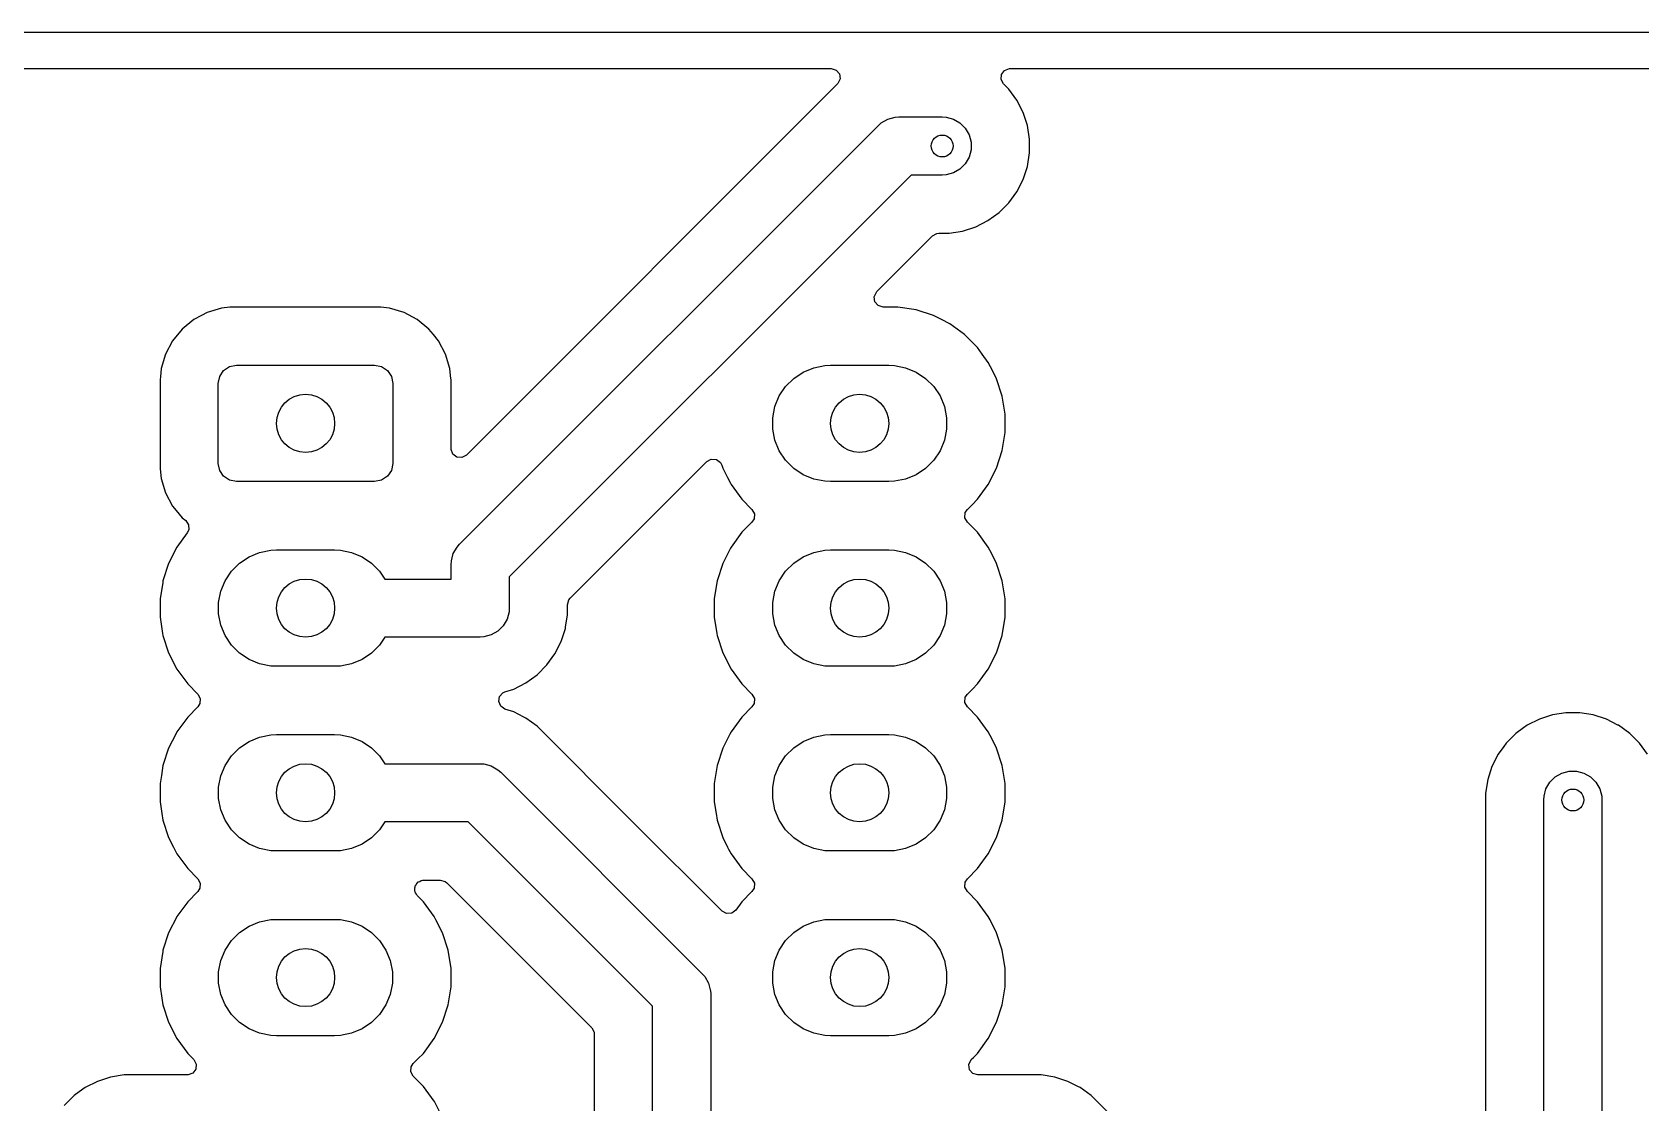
# Model space of a CAD drawing. Extents: x 44.5 to 133, y -119 to -55.5.
# Drawn here: x 66.62 to 88.74, y -70.22 to -55.5 of the extents above; entities that cross this region are included whole.
import ezdxf

# ---------------------------------------------------------------- set-up
doc = ezdxf.new("R2010")
doc.units = 0
doc.layers.add('BLACK', color=7, linetype='CONTINUOUS')

msp = doc.modelspace()

# ---------------------------------------------------------------- linework, layer by layer
at = {"layer": 'BLACK', "linetype": 'CONTINUOUS'}
for p, q in [((44.5, -55.5), (133, -55.5)), ((45.1245, -56.0005), (77.608174, -56.0005)), ((77.608174, -56.0005), (77.675213, -56.020185)), ((77.675213, -56.020185), (77.720968, -56.072989)), ((77.730912, -56.142147), (77.701887, -56.205703)), ((77.720968, -56.072989), (77.730912, -56.142147)), ((79.946859, -56.150858), (79.951843, -56.081166)), ((79.980344, -56.212181), (79.946859, -56.150858)), ((79.951843, -56.081166), (79.993715, -56.025233)), ((79.993715, -56.025233), (80.059179, -56.000816)), ((80.059179, -56.000816), (80.068025, -56.0005)), ((80.068025, -56.0005), (101.765898, -56.0005)), ((77.695855, -56.212181), (72.592181, -61.315854)), ((77.701887, -56.205703), (77.695855, -56.212181)), ((80.05109, -56.282927), (79.980344, -56.212181)), ((80.162159, -56.4358), (80.05109, -56.282927)), ((80.247945, -56.604163), (80.162159, -56.4358)), ((80.30634, -56.783881), (80.247945, -56.604163)), ((72.498857, -62.541257), (78.257957, -56.782158)), ((78.257957, -56.782158), (78.297295, -56.747659)), ((78.297295, -56.747659), (78.387727, -56.695448)), ((78.387727, -56.695448), (78.48859, -56.668422)), ((78.48859, -56.668422), (78.5408, -56.665)), ((78.5408, -56.665), (79.1354, -56.665)), ((79.1354, -56.665), (79.18761, -56.668422)), ((79.18761, -56.668422), (79.288473, -56.695448)), ((79.288473, -56.695448), (79.378905, -56.747659)), ((79.378905, -56.747659), (79.452741, -56.821495)), ((79.452741, -56.821495), (79.504952, -56.911927)), ((80.3359, -56.970513), (80.30634, -56.783881)), ((79.504952, -56.911927), (79.531978, -57.01279)), ((79.531978, -57.01279), (79.531978, -57.11721)), ((80.3359, -57.159486), (80.3359, -56.970513)), ((79.504952, -57.218073), (79.452741, -57.308505)), ((79.531978, -57.11721), (79.504952, -57.218073)), ((80.30634, -57.346118), (80.3359, -57.159486)), ((78.706485, -57.465), (73.1817, -62.989785)), ((79.1354, -57.465), (78.706485, -57.465)), ((79.18761, -57.461578), (79.1354, -57.465)), ((79.288473, -57.434552), (79.18761, -57.461578)), ((79.378905, -57.382341), (79.288473, -57.434552)), ((79.452741, -57.308505), (79.378905, -57.382341)), ((80.247947, -57.525832), (80.30634, -57.346118)), ((80.05109, -57.847073), (80.16216, -57.694199)), ((80.16216, -57.694199), (80.247947, -57.525832)), ((79.917473, -57.98069), (80.05109, -57.847073)), ((79.416518, -58.23594), (79.596232, -58.177547)), ((79.596232, -58.177547), (79.764599, -58.09176)), ((79.764599, -58.09176), (79.917473, -57.98069)), ((78.235745, -59.067819), (79.001745, -58.301819)), ((79.001745, -58.301819), (79.063068, -58.268334)), ((79.063068, -58.268334), (79.089426, -58.2655)), ((79.089426, -58.2655), (79.229886, -58.2655)), ((79.229886, -58.2655), (79.416518, -58.23594)), ((69.340298, -59.283251), (69.224067, -59.294699)), ((69.378392, -59.2795), (69.340298, -59.283251)), ((71.381608, -59.2795), (69.378392, -59.2795)), ((71.416805, -59.282966), (71.381608, -59.2795)), ((71.535934, -59.294699), (71.416805, -59.282966)), ((78.200688, -59.137853), (78.229713, -59.074297)), ((78.210632, -59.207011), (78.200688, -59.137853)), ((78.256387, -59.259815), (78.210632, -59.207011)), ((78.229713, -59.074297), (78.235745, -59.067819)), ((78.323426, -59.2795), (78.256387, -59.259815)), ((78.525961, -59.2795), (78.323426, -59.2795)), ((78.525962, -59.2795), (78.525961, -59.2795)), ((78.774785, -59.31891), (78.525962, -59.2795)), ((68.843547, -59.452317), (68.683589, -59.583589)), ((68.843548, -59.452316), (68.843547, -59.452317)), ((68.84355, -59.452315), (68.843548, -59.452316)), ((68.947487, -59.396759), (68.84355, -59.452315)), ((69.026043, -59.354769), (68.947487, -59.396759)), ((69.224067, -59.294699), (69.026043, -59.354769)), ((71.535934, -59.2947), (71.535932, -59.294699)), ((71.535932, -59.294699), (71.535934, -59.294699)), ((71.733954, -59.354768), (71.535934, -59.2947)), ((71.91645, -59.452315), (71.733954, -59.354768)), ((71.916453, -59.452317), (71.91645, -59.452315)), ((72.07641, -59.583589), (71.916452, -59.452317)), ((71.916452, -59.452317), (71.916453, -59.452317)), ((79.014383, -59.39676), (78.774785, -59.31891)), ((79.123418, -59.452317), (79.014383, -59.39676)), ((79.238845, -59.51113), (79.123418, -59.452317)), ((68.683589, -59.583589), (68.552317, -59.743547)), ((72.138462, -59.659201), (72.07641, -59.583589)), ((72.207685, -59.74355), (72.138462, -59.659201)), ((79.238847, -59.511131), (79.238845, -59.51113)), ((79.238848, -59.511132), (79.238847, -59.511131)), ((79.442649, -59.659201), (79.238848, -59.511132)), ((79.442654, -59.659205), (79.442649, -59.659201)), ((79.620794, -59.837345), (79.442654, -59.659205)), ((68.454769, -59.926043), (68.394699, -60.124067)), ((68.552317, -59.743547), (68.454769, -59.926043)), ((72.305232, -59.926046), (72.207685, -59.74355)), ((72.3653, -60.124066), (72.305232, -59.926046)), ((79.620798, -59.83735), (79.620794, -59.837345)), ((79.685239, -59.926046), (79.620798, -59.83735)), ((79.76887, -60.041155), (79.685239, -59.926046)), ((68.394699, -60.124067), (68.383251, -60.240298)), ((69.19903, -60.234329), (69.253223, -60.153223)), ((69.253223, -60.153223), (69.334329, -60.09903)), ((69.334329, -60.09903), (69.43, -60.08)), ((69.43, -60.08), (71.33, -60.08)), ((71.33, -60.08), (71.425671, -60.09903)), ((71.425671, -60.09903), (71.506777, -60.153223)), ((71.506777, -60.153223), (71.56097, -60.234329)), ((72.379241, -60.265616), (72.3653, -60.124066)), ((77.222883, -60.174463), (77.367772, -60.114448)), ((77.367772, -60.114448), (77.521586, -60.083852)), ((77.521586, -60.083852), (77.6, -60.08)), ((77.6, -60.08), (78.4, -60.08)), ((78.4, -60.08), (78.478414, -60.083852)), ((78.478414, -60.083852), (78.632228, -60.114448)), ((78.632228, -60.114448), (78.777117, -60.174463)), ((79.830005, -60.161139), (79.76887, -60.041155)), ((79.883239, -60.265616), (79.830005, -60.161139)), ((68.383251, -60.240298), (68.3795, -60.278392)), ((68.3795, -60.278392), (68.3795, -61.481608)), ((69.18, -60.33), (69.19903, -60.234329)), ((69.18, -61.43), (69.18, -60.33)), ((71.56097, -60.234329), (71.58, -60.33)), ((71.58, -60.33), (71.58, -61.43)), ((72.3805, -60.278395), (72.379241, -60.265616)), ((72.3805, -61.228173), (72.3805, -60.278395)), ((76.894463, -60.502883), (76.981592, -60.372485)), ((76.981592, -60.372485), (77.092485, -60.261592)), ((77.092485, -60.261592), (77.222883, -60.174463)), ((78.777117, -60.174463), (78.907515, -60.261592)), ((78.907515, -60.261592), (79.018408, -60.372485)), ((79.018408, -60.372485), (79.105537, -60.502883)), ((79.883239, -60.265618), (79.883239, -60.265616)), ((79.883241, -60.265621), (79.883239, -60.265618)), ((79.96109, -60.505215), (79.883241, -60.265621)), ((76.834448, -60.647772), (76.894463, -60.502883)), ((79.105537, -60.502883), (79.165552, -60.647772)), ((80.0005, -60.754038), (79.96109, -60.505215)), ((76.803852, -60.801586), (76.834448, -60.647772)), ((76.803852, -60.958414), (76.803852, -60.801586)), ((79.165552, -60.647772), (79.196148, -60.801586)), ((79.196148, -60.801586), (79.196148, -60.958414)), ((80.0005, -61.005962), (80.0005, -60.754038)), ((76.834448, -61.112228), (76.803852, -60.958414)), ((79.196148, -60.958414), (79.165552, -61.112228)), ((79.96109, -61.254785), (80.0005, -61.005962)), ((72.380816, -61.237019), (72.3805, -61.228173)), ((72.405233, -61.302483), (72.380816, -61.237019)), ((76.894463, -61.257117), (76.834448, -61.112228)), ((76.981592, -61.387515), (76.894463, -61.257117)), ((79.105537, -61.257117), (79.018408, -61.387515)), ((79.165552, -61.112228), (79.105537, -61.257117)), ((79.883241, -61.494379), (79.96109, -61.254785)), ((68.3795, -61.481608), (68.381907, -61.506043)), ((69.19903, -61.525671), (69.18, -61.43)), ((71.58, -61.43), (71.56097, -61.525671)), ((72.461166, -61.344355), (72.405233, -61.302483)), ((72.530858, -61.349339), (72.461166, -61.344355)), ((72.592181, -61.315854), (72.530858, -61.349339)), ((74.018514, -63.285049), (75.898249, -61.405313)), ((75.898249, -61.405313), (75.95957, -61.37183)), ((75.95957, -61.37183), (76.029262, -61.376814)), ((76.029262, -61.376814), (76.085195, -61.418686)), ((76.085195, -61.418686), (76.103858, -61.454676)), ((76.103858, -61.454676), (76.116758, -61.494379)), ((76.116758, -61.494379), (76.183803, -61.625961)), ((77.092485, -61.498408), (76.981592, -61.387515)), ((77.222883, -61.585537), (77.092485, -61.498408)), ((78.907515, -61.498408), (78.777117, -61.585537)), ((79.018408, -61.387515), (78.907515, -61.498408)), ((79.76887, -61.718845), (79.883241, -61.494379)), ((68.381907, -61.506043), (68.394699, -61.635932)), ((68.394699, -61.635932), (68.3947, -61.635934)), ((68.3947, -61.635934), (68.454768, -61.833954)), ((69.253223, -61.606777), (69.19903, -61.525671)), ((69.334329, -61.66097), (69.253223, -61.606777)), ((69.43, -61.68), (69.334329, -61.66097)), ((71.33, -61.68), (69.43, -61.68)), ((71.425671, -61.66097), (71.33, -61.68)), ((71.506777, -61.606777), (71.425671, -61.66097)), ((71.56097, -61.525671), (71.506777, -61.606777)), ((76.183803, -61.625961), (76.2236, -61.704067)), ((76.2236, -61.704067), (76.231132, -61.718848)), ((76.231132, -61.718848), (76.379201, -61.922649)), ((77.367772, -61.645552), (77.222883, -61.585537)), ((77.521586, -61.676148), (77.367772, -61.645552)), ((77.6, -61.68), (77.521586, -61.676148)), ((78.4, -61.68), (77.6, -61.68)), ((78.478414, -61.676148), (78.4, -61.68)), ((78.632228, -61.645552), (78.478414, -61.676148)), ((78.777117, -61.585537), (78.632228, -61.645552)), ((79.620793, -61.922656), (79.76887, -61.718845)), ((68.454768, -61.833954), (68.552315, -62.01645)), ((76.379201, -61.922649), (76.379205, -61.922654)), ((76.379205, -61.922654), (76.51887, -62.062319)), ((79.544937, -61.998512), (79.620793, -61.922656)), ((68.552315, -62.01645), (68.601012, -62.075788)), ((68.601012, -62.075788), (68.68359, -62.17641)), ((76.51887, -62.062319), (76.552355, -62.123642)), ((76.552355, -62.123642), (76.547371, -62.193334)), ((79.447645, -62.176358), (79.452629, -62.106666)), ((79.452629, -62.106666), (79.48113, -62.062319)), ((79.48113, -62.062319), (79.544937, -61.998512)), ((68.68359, -62.17641), (68.732049, -62.21618)), ((68.732049, -62.21618), (68.771383, -62.273926)), ((68.773254, -62.34377), (68.753703, -62.384918)), ((68.771383, -62.273926), (68.773254, -62.34377)), ((76.379201, -62.37735), (76.231133, -62.58115)), ((76.379205, -62.377345), (76.379201, -62.37735)), ((76.51887, -62.237681), (76.379205, -62.377345)), ((76.547371, -62.193334), (76.51887, -62.237681)), ((79.48113, -62.237681), (79.447645, -62.176358)), ((79.620794, -62.377345), (79.48113, -62.237681)), ((79.620798, -62.37735), (79.620794, -62.377345)), ((79.768867, -62.58115), (79.620798, -62.37735)), ((68.611129, -62.581155), (68.49676, -62.805616)), ((68.753703, -62.384918), (68.611129, -62.581155)), ((72.412148, -62.671026), (72.464359, -62.580595)), ((72.464359, -62.580595), (72.498857, -62.541257)), ((76.224193, -62.59477), (76.11676, -62.805616)), ((76.23113, -62.581155), (76.224193, -62.59477)), ((76.231131, -62.581152), (76.23113, -62.581155)), ((76.231133, -62.58115), (76.231131, -62.581152)), ((79.768868, -62.581152), (79.768867, -62.58115)), ((79.76887, -62.581155), (79.768868, -62.581152)), ((79.816802, -62.675227), (79.76887, -62.581155)), ((68.49676, -62.805616), (68.41891, -63.045214)), ((69.361592, -62.912485), (69.472485, -62.801592)), ((69.472485, -62.801592), (69.602883, -62.714463)), ((69.602883, -62.714463), (69.747772, -62.654448)), ((69.747772, -62.654448), (69.901586, -62.623852)), ((69.901586, -62.623852), (69.98, -62.62)), ((69.98, -62.62), (70.78, -62.62)), ((70.78, -62.62), (70.858414, -62.623852)), ((70.858414, -62.623852), (71.012228, -62.654448)), ((71.012228, -62.654448), (71.157117, -62.714463)), ((71.157117, -62.714463), (71.287515, -62.801592)), ((71.287515, -62.801592), (71.398408, -62.912485)), ((72.3817, -62.8241), (72.385122, -62.77189)), ((72.3817, -63.02), (72.3817, -62.8241)), ((72.385122, -62.77189), (72.396747, -62.728506)), ((72.396747, -62.728506), (72.412148, -62.671026)), ((76.11676, -62.805616), (76.03891, -63.045214)), ((76.981592, -62.912485), (77.092485, -62.801592)), ((77.092485, -62.801592), (77.222883, -62.714463)), ((77.222883, -62.714463), (77.367772, -62.654448)), ((77.367772, -62.654448), (77.521586, -62.623852)), ((77.521586, -62.623852), (77.6, -62.62)), ((77.6, -62.62), (78.4, -62.62)), ((78.4, -62.62), (78.478414, -62.623852)), ((78.478414, -62.623852), (78.632228, -62.654448)), ((78.632228, -62.654448), (78.777117, -62.714463)), ((78.777117, -62.714463), (78.907515, -62.801592)), ((78.907515, -62.801592), (79.018408, -62.912485)), ((79.883239, -62.805616), (79.816802, -62.675227)), ((79.883239, -62.805618), (79.883239, -62.805616)), ((79.883241, -62.805621), (79.883239, -62.805618)), ((79.96109, -63.045215), (79.883241, -62.805621)), ((68.41891, -63.045214), (68.41527, -63.068199)), ((69.214448, -63.187772), (69.274463, -63.042883)), ((69.274463, -63.042883), (69.361592, -62.912485)), ((71.398408, -62.912485), (71.470247, -63.02)), ((71.470247, -63.02), (72.3817, -63.02)), ((73.1817, -62.989785), (73.1817, -63.42)), ((76.03891, -63.045214), (76.03527, -63.068199)), ((76.834448, -63.187772), (76.894463, -63.042883)), ((76.894463, -63.042883), (76.981592, -62.912485)), ((79.018408, -62.912485), (79.105537, -63.042883)), ((79.105537, -63.042883), (79.165552, -63.187772)), ((80.0005, -63.294038), (79.96109, -63.045215)), ((68.41527, -63.068199), (68.3795, -63.294038)), ((69.183852, -63.341586), (69.214448, -63.187772)), ((76.03527, -63.068199), (75.9995, -63.294038)), ((76.803852, -63.341586), (76.834448, -63.187772)), ((79.165552, -63.187772), (79.196148, -63.341586)), ((68.3795, -63.294038), (68.3795, -63.545962)), ((69.183852, -63.498414), (69.183852, -63.341586)), ((73.178278, -63.47221), (73.151252, -63.573073)), ((73.1817, -63.42), (73.178278, -63.47221)), ((73.9822, -63.372725), (74.001885, -63.305686)), ((73.9822, -63.514486), (73.9822, -63.372725)), ((74.001885, -63.305686), (74.018514, -63.285049)), ((75.9995, -63.294038), (75.9995, -63.545962)), ((76.803852, -63.498414), (76.803852, -63.341586)), ((79.196148, -63.341586), (79.196148, -63.498414)), ((80.0005, -63.545962), (80.0005, -63.294038)), ((68.3795, -63.545962), (68.414486, -63.766853)), ((69.214448, -63.652228), (69.183852, -63.498414)), ((69.274463, -63.797117), (69.214448, -63.652228)), ((73.099041, -63.663505), (73.025205, -63.737341)), ((73.151252, -63.573073), (73.099041, -63.663505)), ((73.894247, -63.880832), (73.95264, -63.701118)), ((73.95264, -63.701118), (73.955859, -63.680793)), ((73.955859, -63.680793), (73.9822, -63.514486)), ((75.9995, -63.545962), (76.034486, -63.766853)), ((76.834448, -63.652228), (76.803852, -63.498414)), ((76.894463, -63.797117), (76.834448, -63.652228)), ((79.165552, -63.652228), (79.105537, -63.797117)), ((79.196148, -63.498414), (79.165552, -63.652228)), ((79.96109, -63.794785), (80.0005, -63.545962)), ((68.414486, -63.766853), (68.41891, -63.794785)), ((68.41891, -63.794785), (68.49676, -64.034383)), ((69.361592, -63.927515), (69.274463, -63.797117)), ((69.472485, -64.038408), (69.361592, -63.927515)), ((71.398408, -63.927515), (71.287515, -64.038408)), ((71.470247, -63.82), (71.398408, -63.927515)), ((72.7817, -63.82), (71.470247, -63.82)), ((72.83391, -63.816578), (72.7817, -63.82)), ((72.934773, -63.789552), (72.83391, -63.816578)), ((73.025205, -63.737341), (72.934773, -63.789552)), ((73.80846, -64.049199), (73.894247, -63.880832)), ((76.034486, -63.766853), (76.03891, -63.794785)), ((76.03891, -63.794785), (76.11676, -64.034383)), ((76.981592, -63.927515), (76.894463, -63.797117)), ((77.092485, -64.038408), (76.981592, -63.927515)), ((79.018408, -63.927515), (78.907515, -64.038408)), ((79.105537, -63.797117), (79.018408, -63.927515)), ((79.883241, -64.034379), (79.96109, -63.794785)), ((68.49676, -64.034383), (68.611132, -64.258848)), ((69.602883, -64.125537), (69.472485, -64.038408)), ((69.747772, -64.185552), (69.602883, -64.125537)), ((71.157117, -64.125537), (71.012228, -64.185552)), ((71.287515, -64.038408), (71.157117, -64.125537)), ((73.69739, -64.202073), (73.80846, -64.049199)), ((76.11676, -64.034383), (76.231132, -64.258848)), ((77.222883, -64.125537), (77.092485, -64.038408)), ((77.367772, -64.185552), (77.222883, -64.125537)), ((78.777117, -64.125537), (78.632228, -64.185552)), ((78.907515, -64.038408), (78.777117, -64.125537)), ((79.76887, -64.258845), (79.883241, -64.034379)), ((68.611132, -64.258848), (68.759201, -64.462649)), ((69.901586, -64.216148), (69.747772, -64.185552)), ((69.98, -64.22), (69.901586, -64.216148)), ((70.78, -64.22), (69.98, -64.22)), ((70.858414, -64.216148), (70.78, -64.22)), ((71.012228, -64.185552), (70.858414, -64.216148)), ((73.410899, -64.44676), (73.563773, -64.33569)), ((73.563773, -64.33569), (73.69739, -64.202073)), ((76.231132, -64.258848), (76.379201, -64.462649)), ((77.521586, -64.216148), (77.367772, -64.185552)), ((77.6, -64.22), (77.521586, -64.216148)), ((78.4, -64.22), (77.6, -64.22)), ((78.478414, -64.216148), (78.4, -64.22)), ((78.632228, -64.185552), (78.478414, -64.216148)), ((79.620793, -64.462656), (79.76887, -64.258845)), ((68.759201, -64.462649), (68.759205, -64.462654)), ((68.759205, -64.462654), (68.89887, -64.602319)), ((73.047938, -64.635288), (73.095182, -64.583812)), ((73.095182, -64.583812), (73.120894, -64.572069)), ((73.120894, -64.572069), (73.242532, -64.532547)), ((73.242532, -64.532547), (73.410899, -64.44676)), ((76.379201, -64.462649), (76.379205, -64.462654)), ((76.379205, -64.462654), (76.51887, -64.602319)), ((79.48113, -64.602319), (79.550904, -64.532545)), ((79.550904, -64.532545), (79.620793, -64.462656)), ((68.89887, -64.777681), (68.759205, -64.917345)), ((68.89887, -64.602319), (68.932355, -64.663642)), ((68.927371, -64.733334), (68.89887, -64.777681)), ((68.932355, -64.663642), (68.927371, -64.733334)), ((73.036023, -64.704134), (73.047938, -64.635288)), ((73.063221, -64.768493), (73.036023, -64.704134)), ((73.120895, -64.80793), (73.063221, -64.768493)), ((73.164421, -64.822073), (73.120895, -64.80793)), ((76.51887, -64.777681), (76.379205, -64.917345)), ((76.51887, -64.602319), (76.552355, -64.663642)), ((76.547371, -64.733334), (76.51887, -64.777681)), ((76.552355, -64.663642), (76.547371, -64.733334)), ((79.447645, -64.716358), (79.452629, -64.646666)), ((79.48113, -64.777681), (79.447645, -64.716358)), ((79.452629, -64.646666), (79.48113, -64.602319)), ((79.620794, -64.917345), (79.48113, -64.777681)), ((68.759201, -64.91735), (68.611133, -65.12115)), ((68.759205, -64.917345), (68.759201, -64.91735)), ((73.242536, -64.847454), (73.164421, -64.822073)), ((73.379713, -64.91735), (73.242536, -64.847454)), ((73.410899, -64.93324), (73.379713, -64.91735)), ((73.563774, -65.04431), (73.410899, -64.93324)), ((76.379201, -64.91735), (76.231133, -65.12115)), ((76.379205, -64.917345), (76.379201, -64.91735)), ((79.620798, -64.91735), (79.620794, -64.917345)), ((79.768867, -65.12115), (79.620798, -64.91735)), ((87.1786, -65.03184), (87.130539, -65.066759)), ((87.346963, -64.946054), (87.1786, -65.03184)), ((87.526681, -64.887659), (87.346963, -64.946054)), ((87.713314, -64.8581), (87.526681, -64.887659)), ((87.713319, -64.8581), (87.713314, -64.8581)), ((87.902281, -64.8581), (87.713319, -64.8581)), ((87.902286, -64.8581), (87.902281, -64.8581)), ((88.088918, -64.887659), (87.902286, -64.8581)), ((88.268636, -64.946054), (88.088918, -64.887659)), ((88.428285, -65.0274), (88.268636, -64.946054)), ((88.436999, -65.03184), (88.428285, -65.0274)), ((88.589873, -65.14291), (88.436999, -65.03184)), ((68.595136, -65.152545), (68.49676, -65.345616)), ((68.61113, -65.121155), (68.595136, -65.152545)), ((68.611131, -65.121152), (68.61113, -65.121155)), ((68.611133, -65.12115), (68.611131, -65.121152)), ((69.472485, -65.341592), (69.602883, -65.254463)), ((69.602883, -65.254463), (69.747772, -65.194448)), ((69.747772, -65.194448), (69.901586, -65.163852)), ((69.901586, -65.163852), (69.98, -65.16)), ((69.98, -65.16), (70.78, -65.16)), ((70.78, -65.16), (70.858414, -65.163852)), ((70.858414, -65.163852), (71.012228, -65.194448)), ((71.012228, -65.194448), (71.157117, -65.254463)), ((71.157117, -65.254463), (71.287515, -65.341592)), ((74.877144, -66.357681), (73.563774, -65.04431)), ((76.215136, -65.152545), (76.11676, -65.345616)), ((76.23113, -65.121155), (76.215136, -65.152545)), ((76.231131, -65.121152), (76.23113, -65.121155)), ((76.231133, -65.12115), (76.231131, -65.121152)), ((77.092485, -65.341592), (77.222883, -65.254463)), ((77.222883, -65.254463), (77.367772, -65.194448)), ((77.367772, -65.194448), (77.521586, -65.163852)), ((77.521586, -65.163852), (77.6, -65.16)), ((77.6, -65.16), (78.4, -65.16)), ((78.4, -65.16), (78.478414, -65.163852)), ((78.478414, -65.163852), (78.632228, -65.194448)), ((78.632228, -65.194448), (78.777117, -65.254463)), ((78.777117, -65.254463), (78.907515, -65.341592)), ((79.768868, -65.121152), (79.768867, -65.12115)), ((79.76887, -65.121155), (79.768868, -65.121152)), ((79.820416, -65.222319), (79.76887, -65.121155)), ((79.883239, -65.345616), (79.820416, -65.222319)), ((87.025724, -65.142912), (86.892112, -65.276524)), ((87.025725, -65.142912), (87.025724, -65.142912)), ((87.025727, -65.14291), (87.025725, -65.142912)), ((87.130539, -65.066759), (87.025727, -65.14291)), ((88.72349, -65.276527), (88.589873, -65.14291)), ((68.49676, -65.345616), (68.41891, -65.585214)), ((69.274463, -65.582883), (69.361592, -65.452485)), ((69.361592, -65.452485), (69.472485, -65.341592)), ((71.287515, -65.341592), (71.398408, -65.452485)), ((71.398408, -65.452485), (71.470247, -65.56)), ((76.11676, -65.345616), (76.03891, -65.585214)), ((76.894463, -65.582883), (76.981592, -65.452485)), ((76.981592, -65.452485), (77.092485, -65.341592)), ((78.907515, -65.341592), (79.018408, -65.452485)), ((79.018408, -65.452485), (79.105537, -65.582883)), ((79.883239, -65.345618), (79.883239, -65.345616)), ((79.883241, -65.345621), (79.883239, -65.345618)), ((79.96109, -65.585215), (79.883241, -65.345621)), ((86.78104, -65.4294), (86.695254, -65.597763)), ((86.859678, -65.321166), (86.78104, -65.4294)), ((86.89211, -65.276527), (86.859678, -65.321166)), ((86.892112, -65.276525), (86.89211, -65.276527)), ((86.892112, -65.276524), (86.892112, -65.276525)), ((88.83456, -65.429401), (88.72349, -65.276527)), ((68.41891, -65.585214), (68.396917, -65.724071)), ((69.214448, -65.727772), (69.274463, -65.582883)), ((71.470247, -65.56), (72.7817, -65.56)), ((72.7817, -65.56), (72.83391, -65.563422)), ((72.83391, -65.563422), (72.934774, -65.590448)), ((72.934774, -65.590448), (73.025205, -65.642659)), ((73.025205, -65.642659), (73.064543, -65.677157)), ((73.064543, -65.677157), (75.834343, -68.446957)), ((76.03891, -65.585214), (76.016917, -65.724071)), ((76.834448, -65.727772), (76.894463, -65.582883)), ((79.105537, -65.582883), (79.165552, -65.727772)), ((80.0005, -65.834038), (79.96109, -65.585215)), ((86.695254, -65.597763), (86.636859, -65.777481)), ((87.564295, -65.741259), (87.654727, -65.689048)), ((87.654727, -65.689048), (87.75559, -65.662022)), ((87.75559, -65.662022), (87.86001, -65.662022)), ((87.86001, -65.662022), (87.960873, -65.689048)), ((87.960873, -65.689048), (88.051305, -65.741259)), ((68.396917, -65.724071), (68.3795, -65.834038)), ((68.3795, -65.834038), (68.3795, -66.085962)), ((69.183852, -65.881586), (69.214448, -65.727772)), ((69.183852, -66.038414), (69.183852, -65.881586)), ((76.016917, -65.724071), (75.9995, -65.834038)), ((75.9995, -65.834038), (75.9995, -66.085962)), ((76.803852, -65.881586), (76.834448, -65.727772)), ((76.803852, -66.038414), (76.803852, -65.881586)), ((79.165552, -65.727772), (79.196148, -65.881586)), ((79.196148, -65.881586), (79.196148, -66.038414)), ((80.0005, -66.085962), (80.0005, -65.834038)), ((86.636859, -65.777481), (86.6073, -65.964113)), ((87.411222, -66.00639), (87.438248, -65.905527)), ((87.438248, -65.905527), (87.490459, -65.815095)), ((87.490459, -65.815095), (87.564295, -65.741259)), ((88.051305, -65.741259), (88.125141, -65.815095)), ((88.125141, -65.815095), (88.177352, -65.905527)), ((88.177352, -65.905527), (88.204378, -66.00639)), ((68.3795, -66.085962), (68.404474, -66.243642)), ((69.214448, -66.192228), (69.183852, -66.038414)), ((75.9995, -66.085962), (76.024474, -66.243642)), ((76.834448, -66.192228), (76.803852, -66.038414)), ((79.196148, -66.038414), (79.165552, -66.192228)), ((79.96109, -66.334785), (80.0005, -66.085962)), ((86.6073, -65.964113), (86.6073, -75.248474)), ((87.4078, -66.0586), (87.411222, -66.00639)), ((87.4078, -87.364214), (87.4078, -66.0586)), ((88.204378, -66.00639), (88.2078, -66.0586)), ((88.2078, -66.0586), (88.2078, -87.5299)), ((68.404474, -66.243642), (68.41891, -66.334785)), ((68.41891, -66.334785), (68.49676, -66.574383)), ((69.274463, -66.337117), (69.214448, -66.192228)), ((69.361592, -66.467515), (69.274463, -66.337117)), ((71.470247, -66.36), (71.398408, -66.467515)), ((72.616014, -66.36), (71.470247, -66.36)), ((75.1515, -68.895486), (72.616014, -66.36)), ((76.107212, -67.587749), (74.877144, -66.357681)), ((76.024474, -66.243642), (76.03891, -66.334785)), ((76.03891, -66.334785), (76.11676, -66.574383)), ((76.894463, -66.337117), (76.834448, -66.192228)), ((76.981592, -66.467515), (76.894463, -66.337117)), ((79.105537, -66.337117), (79.018408, -66.467515)), ((79.165552, -66.192228), (79.105537, -66.337117)), ((79.883241, -66.574379), (79.96109, -66.334785)), ((68.49676, -66.574383), (68.563803, -66.705961)), ((69.472485, -66.578408), (69.361592, -66.467515)), ((69.602883, -66.665537), (69.472485, -66.578408)), ((71.287515, -66.578408), (71.157117, -66.665537)), ((71.398408, -66.467515), (71.287515, -66.578408)), ((76.11676, -66.574383), (76.183803, -66.705961)), ((77.092485, -66.578408), (76.981592, -66.467515)), ((77.222883, -66.665537), (77.092485, -66.578408)), ((78.907515, -66.578408), (78.777117, -66.665537)), ((79.018408, -66.467515), (78.907515, -66.578408)), ((79.76887, -66.798845), (79.883241, -66.574379)), ((68.563803, -66.705961), (68.57823, -66.734276)), ((68.57823, -66.734276), (68.611132, -66.798848)), ((68.611132, -66.798848), (68.759201, -67.002649)), ((69.747772, -66.725552), (69.602883, -66.665537)), ((69.901586, -66.756148), (69.747772, -66.725552)), ((69.98, -66.76), (69.901586, -66.756148)), ((70.78, -66.76), (69.98, -66.76)), ((70.858414, -66.756148), (70.78, -66.76)), ((71.012228, -66.725552), (70.858414, -66.756148)), ((71.157117, -66.665537), (71.012228, -66.725552)), ((76.183803, -66.705961), (76.19823, -66.734276)), ((76.19823, -66.734276), (76.231132, -66.798848)), ((76.231132, -66.798848), (76.379201, -67.002649)), ((77.367772, -66.725552), (77.222883, -66.665537)), ((77.521586, -66.756148), (77.367772, -66.725552)), ((77.6, -66.76), (77.521586, -66.756148)), ((78.4, -66.76), (77.6, -66.76)), ((78.478414, -66.756148), (78.4, -66.76)), ((78.632228, -66.725552), (78.478414, -66.756148)), ((78.777117, -66.665537), (78.632228, -66.725552)), ((79.620793, -67.002656), (79.76887, -66.798845)), ((68.759201, -67.002649), (68.759205, -67.002654)), ((68.759205, -67.002654), (68.89887, -67.142319)), ((76.379201, -67.002649), (76.379205, -67.002654)), ((76.379205, -67.002654), (76.51887, -67.142319)), ((79.48113, -67.142319), (79.620793, -67.002656)), ((68.89887, -67.142319), (68.932355, -67.203642)), ((68.932355, -67.203642), (68.927371, -67.273334)), ((71.886168, -67.254601), (71.887129, -67.241166)), ((71.887129, -67.241166), (71.900399, -67.223439)), ((71.900399, -67.223439), (71.909598, -67.203297)), ((71.909598, -67.203297), (71.920929, -67.196014)), ((71.920929, -67.196014), (71.929001, -67.185233)), ((71.929001, -67.185233), (71.949746, -67.177495)), ((71.949746, -67.177495), (71.968376, -67.165523)), ((71.968376, -67.165523), (71.990294, -67.162371)), ((71.990294, -67.162371), (71.994465, -67.160816)), ((71.994465, -67.160816), (72.003311, -67.1605)), ((72.003311, -67.1605), (72.233074, -67.1605)), ((72.233074, -67.1605), (72.300113, -67.180185)), ((72.300113, -67.180185), (72.320755, -67.196819)), ((72.320755, -67.196819), (74.314681, -69.190744)), ((76.51887, -67.142319), (76.552355, -67.203642)), ((76.552355, -67.203642), (76.547371, -67.273334)), ((79.447645, -67.256358), (79.452629, -67.186666)), ((79.452629, -67.186666), (79.48113, -67.142319)), ((68.759201, -67.45735), (68.611133, -67.66115)), ((68.759205, -67.457345), (68.759201, -67.45735)), ((68.89887, -67.317681), (68.759205, -67.457345)), ((68.927371, -67.273334), (68.89887, -67.317681)), ((71.880573, -67.266853), (71.886168, -67.254601)), ((71.883724, -67.288771), (71.880573, -67.266853)), ((71.882145, -67.310858), (71.883724, -67.288771)), ((71.8886, -67.322679), (71.882145, -67.310858)), ((71.890517, -67.336011), (71.8886, -67.322679)), ((71.905017, -67.352744), (71.890517, -67.336011)), ((71.91563, -67.372181), (71.905017, -67.352744)), ((72.000794, -67.457345), (71.91563, -67.372181)), ((72.000798, -67.45735), (72.000794, -67.457345)), ((72.148867, -67.66115), (72.000798, -67.45735)), ((76.379201, -67.45735), (76.295211, -67.572953)), ((76.379205, -67.457345), (76.379201, -67.45735)), ((76.51887, -67.317681), (76.379205, -67.457345)), ((76.547371, -67.273334), (76.51887, -67.317681)), ((79.48113, -67.317681), (79.447645, -67.256358)), ((79.620794, -67.457345), (79.48113, -67.317681)), ((79.620798, -67.45735), (79.620794, -67.457345)), ((79.768867, -67.66115), (79.620798, -67.45735)), ((68.608681, -67.665962), (68.49676, -67.885616)), ((68.61113, -67.661155), (68.608681, -67.665962)), ((68.611131, -67.661152), (68.61113, -67.661155)), ((68.611133, -67.66115), (68.611131, -67.661152)), ((72.148868, -67.661152), (72.148867, -67.66115)), ((72.14887, -67.661155), (72.148868, -67.661152)), ((72.172646, -67.707819), (72.14887, -67.661155)), ((76.108473, -67.588992), (76.107212, -67.587749)), ((76.170268, -67.621598), (76.108473, -67.588992)), ((76.239881, -67.615619), (76.170268, -67.621598)), ((76.295211, -67.572953), (76.239881, -67.615619)), ((79.768868, -67.661152), (79.768867, -67.66115)), ((79.76887, -67.661155), (79.768868, -67.661152)), ((79.792646, -67.707819), (79.76887, -67.661155)), ((68.49676, -67.885616), (68.41891, -68.125214)), ((69.361592, -67.992485), (69.472485, -67.881592)), ((69.472485, -67.881592), (69.602883, -67.794463)), ((69.602883, -67.794463), (69.747772, -67.734448)), ((69.747772, -67.734448), (69.901586, -67.703852)), ((69.901586, -67.703852), (69.98, -67.7)), ((69.98, -67.7), (70.78, -67.7)), ((70.78, -67.7), (70.858414, -67.703852)), ((70.858414, -67.703852), (71.012228, -67.734448)), ((71.012228, -67.734448), (71.157117, -67.794463)), ((71.157117, -67.794463), (71.287515, -67.881592)), ((71.287515, -67.881592), (71.398408, -67.992485)), ((72.263239, -67.885616), (72.172646, -67.707819)), ((72.263239, -67.885618), (72.263239, -67.885616)), ((72.263241, -67.885621), (72.263239, -67.885618)), ((72.34109, -68.125215), (72.263241, -67.885621)), ((76.981592, -67.992485), (77.092485, -67.881592)), ((77.092485, -67.881592), (77.222883, -67.794463)), ((77.222883, -67.794463), (77.367772, -67.734448)), ((77.367772, -67.734448), (77.521586, -67.703852)), ((77.521586, -67.703852), (77.6, -67.7)), ((77.6, -67.7), (78.4, -67.7)), ((78.4, -67.7), (78.478414, -67.703852)), ((78.478414, -67.703852), (78.632228, -67.734448)), ((78.632228, -67.734448), (78.777117, -67.794463)), ((78.777117, -67.794463), (78.907515, -67.881592)), ((78.907515, -67.881592), (79.018408, -67.992485)), ((79.883239, -67.885616), (79.792646, -67.707819)), ((79.883239, -67.885618), (79.883239, -67.885616)), ((79.883241, -67.885621), (79.883239, -67.885618)), ((79.96109, -68.125215), (79.883241, -67.885621)), ((68.41891, -68.125214), (68.416367, -68.141271)), ((69.214448, -68.267772), (69.274463, -68.122883)), ((69.274463, -68.122883), (69.361592, -67.992485)), ((71.398408, -67.992485), (71.485537, -68.122883)), ((71.485537, -68.122883), (71.545552, -68.267772)), ((72.3805, -68.374038), (72.34109, -68.125215)), ((76.834448, -68.267772), (76.894463, -68.122883)), ((76.894463, -68.122883), (76.981592, -67.992485)), ((79.018408, -67.992485), (79.105537, -68.122883)), ((79.105537, -68.122883), (79.165552, -68.267772)), ((80.0005, -68.374038), (79.96109, -68.125215)), ((68.416367, -68.141271), (68.3795, -68.374038)), ((69.183852, -68.421586), (69.214448, -68.267772)), ((71.545552, -68.267772), (71.576148, -68.421586)), ((76.803852, -68.421586), (76.834448, -68.267772)), ((79.165552, -68.267772), (79.196148, -68.421586)), ((68.3795, -68.374038), (68.3795, -68.625962)), ((69.183852, -68.578414), (69.183852, -68.421586)), ((69.214448, -68.732228), (69.183852, -68.578414)), ((71.576148, -68.578414), (71.545552, -68.732228)), ((71.576148, -68.421586), (71.576148, -68.578414)), ((72.3805, -68.625962), (72.3805, -68.374038)), ((75.834343, -68.446957), (75.868841, -68.486295)), ((75.868841, -68.486295), (75.921052, -68.576726)), ((75.921052, -68.576726), (75.94546, -68.667819)), ((76.803852, -68.578414), (76.803852, -68.421586)), ((76.834448, -68.732228), (76.803852, -68.578414)), ((79.196148, -68.578414), (79.165552, -68.732228)), ((79.196148, -68.421586), (79.196148, -68.578414)), ((80.0005, -68.625962), (80.0005, -68.374038)), ((68.3795, -68.625962), (68.404474, -68.783642)), ((68.404474, -68.783642), (68.41891, -68.874785)), ((69.274463, -68.877117), (69.214448, -68.732228)), ((71.545552, -68.732228), (71.485537, -68.877117)), ((72.34109, -68.874785), (72.3805, -68.625962)), ((75.94546, -68.667819), (75.948078, -68.67759)), ((75.948078, -68.67759), (75.9515, -68.7298)), ((75.9515, -68.7298), (75.9515, -81.292114)), ((76.894463, -68.877117), (76.834448, -68.732228)), ((79.165552, -68.732228), (79.105537, -68.877117)), ((79.96109, -68.874785), (80.0005, -68.625962)), ((68.41891, -68.874785), (68.49676, -69.114383)), ((69.361592, -69.007515), (69.274463, -68.877117)), ((69.472485, -69.118408), (69.361592, -69.007515)), ((71.398408, -69.007515), (71.287515, -69.118408)), ((71.485537, -68.877117), (71.398408, -69.007515)), ((72.263241, -69.114379), (72.34109, -68.874785)), ((75.1515, -81.4578), (75.1515, -68.895486)), ((76.981592, -69.007515), (76.894463, -68.877117)), ((77.092485, -69.118408), (76.981592, -69.007515)), ((79.018408, -69.007515), (78.907515, -69.118408)), ((79.105537, -68.877117), (79.018408, -69.007515)), ((79.883241, -69.114379), (79.96109, -68.874785)), ((68.49676, -69.114383), (68.611132, -69.338848)), ((69.602883, -69.205537), (69.472485, -69.118408)), ((69.747772, -69.265552), (69.602883, -69.205537)), ((71.157117, -69.205537), (71.012228, -69.265552)), ((71.287515, -69.118408), (71.157117, -69.205537)), ((72.14887, -69.338845), (72.263241, -69.114379)), ((74.314681, -69.190744), (74.348166, -69.252067)), ((77.222883, -69.205537), (77.092485, -69.118408)), ((77.367772, -69.265552), (77.222883, -69.205537)), ((78.777117, -69.205537), (78.632228, -69.265552)), ((78.907515, -69.118408), (78.777117, -69.205537)), ((79.76887, -69.338845), (79.883241, -69.114379)), ((68.611132, -69.338848), (68.759201, -69.542649)), ((69.901586, -69.296148), (69.747772, -69.265552)), ((69.98, -69.3), (69.901586, -69.296148)), ((70.78, -69.3), (69.98, -69.3)), ((70.858414, -69.296148), (70.78, -69.3)), ((71.012228, -69.265552), (70.858414, -69.296148)), ((72.000793, -69.542656), (72.14887, -69.338845)), ((74.348166, -69.252067), (74.351, -69.278425)), ((74.351, -69.278425), (74.351, -80.525474)), ((77.521586, -69.296148), (77.367772, -69.265552)), ((77.6, -69.3), (77.521586, -69.296148)), ((78.4, -69.3), (77.6, -69.3)), ((78.478414, -69.296148), (78.4, -69.3)), ((78.632228, -69.265552), (78.478414, -69.296148)), ((79.620793, -69.542656), (79.76887, -69.338845)), ((68.759201, -69.542649), (68.759205, -69.542654)), ((68.759205, -69.542654), (68.84437, -69.627819)), ((68.84437, -69.627819), (68.877855, -69.689142)), ((71.832629, -69.726666), (71.86113, -69.682319)), ((71.86113, -69.682319), (71.926185, -69.617264)), ((71.926185, -69.617264), (72.000793, -69.542656)), ((79.500573, -69.697853), (79.529598, -69.634297)), ((79.529598, -69.634297), (79.53563, -69.627819)), ((79.53563, -69.627819), (79.565036, -69.598413)), ((79.565036, -69.598413), (79.620793, -69.542656)), ((67.697181, -69.869059), (67.517463, -69.927454)), ((67.883814, -69.8395), (67.697181, -69.869059)), ((68.756689, -69.8395), (67.883814, -69.8395)), ((68.765535, -69.839184), (68.756689, -69.8395)), ((68.830999, -69.814767), (68.765535, -69.839184)), ((68.872871, -69.758834), (68.830999, -69.814767)), ((68.877855, -69.689142), (68.872871, -69.758834)), ((71.827645, -69.796358), (71.832629, -69.726666)), ((71.86113, -69.857681), (71.827645, -69.796358)), ((72.000792, -69.997343), (71.86113, -69.857681)), ((79.510517, -69.767011), (79.500573, -69.697853)), ((79.556272, -69.819815), (79.510517, -69.767011)), ((79.623311, -69.8395), (79.556272, -69.819815)), ((80.496181, -69.8395), (79.623311, -69.8395)), ((80.496186, -69.8395), (80.496181, -69.8395)), ((80.682818, -69.869059), (80.496186, -69.8395)), ((80.862536, -69.927454), (80.682818, -69.869059)), ((67.196224, -70.124312), (67.062612, -70.257924)), ((67.196225, -70.124312), (67.196224, -70.124312)), ((67.196227, -70.12431), (67.196225, -70.124312)), ((67.318201, -70.03569), (67.196227, -70.12431)), ((67.3491, -70.01324), (67.318201, -70.03569)), ((67.517463, -69.927454), (67.3491, -70.01324)), ((72.000798, -69.99735), (72.000792, -69.997343)), ((72.148867, -70.20115), (72.000798, -69.99735)), ((80.999713, -69.99735), (80.862536, -69.927454)), ((81.030899, -70.01324), (80.999713, -69.99735)), ((81.183774, -70.12431), (81.030899, -70.01324)), ((81.183775, -70.124311), (81.183774, -70.12431)), ((81.183776, -70.124312), (81.183775, -70.124311)), ((86.395619, -75.336155), (81.183776, -70.124312)), ((72.148868, -70.201152), (72.148867, -70.20115)), ((72.14887, -70.201155), (72.148868, -70.201152)), ((72.151319, -70.205962), (72.14887, -70.201155)), ((72.263239, -70.425616), (72.151319, -70.205962))]:
    msp.add_line(p, q, dxfattribs=at)
at = {"layer": 'BLACK'}
for centre, radius in [((79.1354, -57.065), 0.15), ((70.38, -60.88), 0.4), ((78, -60.88), 0.4), ((70.38, -63.42), 0.4), ((78, -63.42), 0.4), ((70.38, -65.96), 0.4), ((78, -65.96), 0.4), ((87.8078, -66.0586), 0.15), ((70.38, -68.5), 0.4), ((78, -68.5), 0.4)]:
    msp.add_circle(centre, radius, dxfattribs=at)
at = {"layer": 'WHITE'}
for centre, radius in [((79.1354, -57.065), 0.15), ((70.38, -60.88), 0.4), ((78, -60.88), 0.4), ((70.38, -63.42), 0.4), ((78, -63.42), 0.4), ((70.38, -65.96), 0.4), ((78, -65.96), 0.4), ((87.8078, -66.0586), 0.15), ((70.38, -68.5), 0.4), ((78, -68.5), 0.4)]:
    msp.add_circle(centre, radius, dxfattribs=at)

doc.saveas('drawing.dxf')
